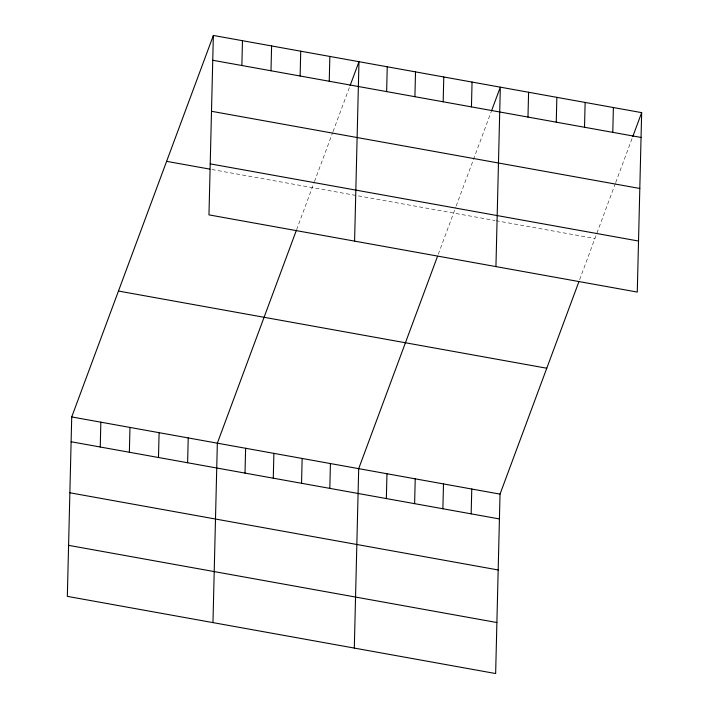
<?xml version="1.0" encoding="UTF-8"?>
<svg xmlns="http://www.w3.org/2000/svg" width="709" height="709" viewBox="0 0 709 709"><rect width="100%" height="100%" fill="white"/><g stroke="black" fill="none" stroke-linecap="round" stroke-linejoin="round"><path stroke-width="0.53" stroke-dasharray="3.54 2.66" d="M296.575 229.787L314.096 182.585M314.468 181.593L332.645 132.627M333.008 131.635L349.705 86.666M438.295 254.23L455.807 207.055M456.179 206.062L491.045 112.137M579.634 279.701L615.323 183.569M615.696 182.567L632.393 137.608M211.92 169.504L494.9 220.499M495.981 220.694L594.922 238.525"/><path stroke-width="1.06" d="M213.356 35.45L208.969 214.88L637.276 292.064L641.663 112.634L213.356 35.45L71.724 416.936L67.337 596.366L495.644 673.55L500.031 494.12L578.872 281.757M100.244 447.007L100.846 422.192M129.366 452.253L129.969 427.438M158.488 457.5L159.1 432.685M187.619 462.755L188.222 437.932M212.966 622.608L217.344 443.178L296.185 230.815M241.866 65.52L242.478 40.697M245.013 473.098L245.615 448.274M270.998 70.767L271.6 45.943M273.275 478.185L273.887 453.37M300.12 76.014L300.731 51.199M301.547 483.281L302.149 458.466M329.242 81.26L329.853 56.445M329.818 488.377L330.421 463.553M354.589 241.122L358.976 61.692L350.078 85.674M354.305 648.079L358.692 468.649L437.533 256.286M386.635 91.603L387.247 66.788M386.352 498.56L386.963 473.745M414.907 96.699L415.518 71.884M414.623 503.656L415.226 478.841M443.178 101.795L443.781 76.971M442.886 508.752L443.497 483.937M471.45 106.891L472.052 82.067M471.157 513.848L471.769 489.024M495.937 266.593L500.324 87.163L491.417 111.145M527.983 117.074L528.586 92.259M556.255 122.17L556.857 97.355M584.517 127.265L585.129 102.442M612.789 132.361L613.391 107.538M632.765 136.615L641.663 112.634M212.744 60.265L641.06 137.449M211.495 111.286L639.81 188.47M210.21 163.859L638.525 241.042M166.615 161.342L209.767 169.114M118.456 291.044L546.772 368.228M71.724 416.936L500.031 494.12M71.113 441.76L499.428 518.944M69.872 492.782L498.179 569.965M68.587 545.345L496.894 622.529"/></g></svg>
